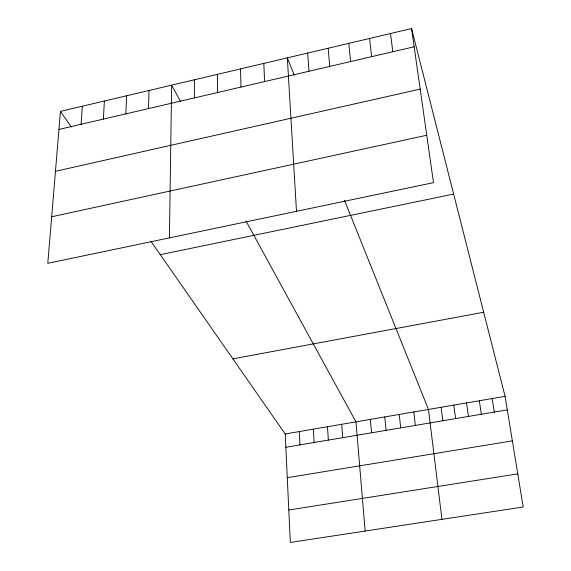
<?xml version="1.0" encoding="UTF-8"?>
<svg xmlns="http://www.w3.org/2000/svg" width="571" height="571" viewBox="0 0 571 571"><rect width="100%" height="100%" fill="white"/><g stroke="black" fill="none" stroke-linecap="round" stroke-linejoin="round"><path stroke-width="0.86" d="M169.423 237.879L171.621 85.158L180.593 101.545M148.517 108.59L149.031 90.489M125.848 113.865L126.619 95.771M103.372 119.096L104.386 101.017M81.068 124.292L82.324 106.22M60.44 111.388L47.8 263.317L433.496 182.656L411.57 28.55L60.44 111.388L71.304 126.976M58.941 129.439L414.161 46.765M55.451 171.314L420.185 89.112M51.668 216.766L426.751 135.248M160.28 254.666L453.645 194.083M232.868 358.845L483.68 312.251M285.214 433.967L505.057 396.345L523.2 506.984L290.318 542.45L285.214 433.967L150.872 241.169M285.843 447.264L507.276 409.885M287.27 477.677L512.358 440.869M288.798 510.024L517.769 473.866M245.987 220.984L355.969 421.862L365.155 531.051M294.251 75.108L287.327 57.864L296.492 211.306M344.527 200.357L428.464 409.45L441.954 519.36M411.57 28.55L505.057 396.345M492.152 398.551L494.279 412.076M479.312 400.749L481.339 414.268M466.514 402.94L468.448 416.437M453.781 405.117L455.615 418.607M441.098 407.294L442.839 420.763M390.493 33.525L392.827 51.733M413.825 411.955L415.367 425.402M369.565 38.457L371.642 56.665M399.25 414.453L400.692 427.879M348.788 43.36L350.615 61.554M384.754 416.93L386.089 430.341M370.322 419.399L371.557 432.797M328.161 48.228L329.731 66.414M341.679 424.303L342.707 437.664M307.669 53.06L308.997 71.239M327.461 426.737L328.382 440.084M313.315 429.156L314.136 442.489M299.233 431.569L299.953 444.888M263.809 63.41L264.616 81.567M240.484 68.913L241.019 87.063M217.344 74.373L217.608 92.509M194.39 79.783L194.39 97.912"/></g></svg>
